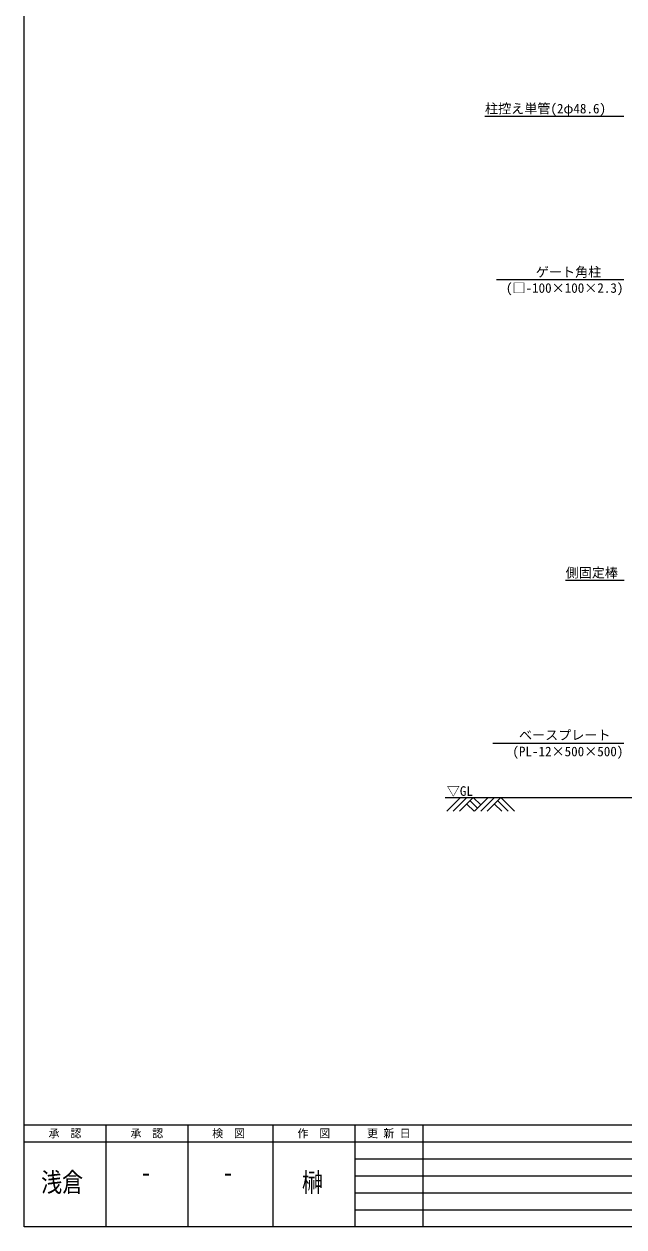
# Model space of a CAD drawing. Units: millimetres, scale not verified. Extents: x -10062 to 10062, y -16938 to 16938.
# Drawn here: x -10062 to -5663, y -16938 to -8113 of the extents above; entities that cross this region are included whole.
import ezdxf
from ezdxf.enums import TextEntityAlignment as Align

# ---------------------------------------------------------------- set-up
doc = ezdxf.new("R2010")
doc.units = ezdxf.units.MM
doc.header["$LTSCALE"] = 90
for name, color, linetype, lineweight in [('0-5_ﾍﾞｰｽﾗｲﾝ', 134, 'Continuous', 18), ('0-B_図面枠', 134, 'Continuous', 18), ('1-B_文字', 134, 'Continuous', 18)]:
    doc.layers.add(name, color=color, linetype=linetype, lineweight=lineweight)
doc.styles.add('ＭＳ ゴシック', font='')
doc.styles.get('ＭＳ ゴシック').set_extended_font_data('MS Gothic')

msp = doc.modelspace()

# ---------------------------------------------------------------- linework, layer by layer
at = {"layer": '0-5_ﾍﾞｰｽﾗｲﾝ'}
msp.add_line((-6974.01, -13787.5), (-1162.5, -13787.5), dxfattribs=at)
at = {"layer": '0-B_図面枠'}
for p, q in [((-10062.5, -16187.5), (10062.5, -16187.5)), ((-9462.5, -16187.5), (-9462.5, -16937.5)), ((-8862.5, -16187.5), (-8862.5, -16937.5)), ((-8237.5, -16187.5), (-8237.5, -16937.5)), ((-7637.5, -16187.5), (-7637.5, -16937.5)), ((-7137.5, -16187.5), (-7137.5, -16937.5)), ((-10062.5, -16312.5), (-2087.5, -16312.5)), ((-7637.5, -16437.5), (-2087.5, -16437.5)), ((-7637.5, -16562.5), (-2087.5, -16562.5)), ((-7637.5, -16687.5), (-2087.5, -16687.5)), ((-7637.5, -16812.5), (-2087.5, -16812.5))]:
    msp.add_line(p, q, dxfattribs=at)
msp.add_lwpolyline([(-10062.5, -3062.5), (10062.5, -3062.5), (10062.5, -16937.5), (-10062.5, -16937.5)], close=True, dxfattribs=at)
at = {"layer": '1-B_文字'}
for p, q in [((-6682.33, -8787.5), (-5663.65, -8787.5)), ((-6597.52, -9987.5), (-5663.45, -9987.5)), ((-6090.91, -12191.54), (-5662.64, -12191.54)), ((-6625.22, -13387.5), (-5663.55, -13387.5)), ((-6862.27, -13787.5), (-6962.5, -13887.73)), ((-6815.02, -13787.5), (-6915.25, -13887.73)), ((-6767.77, -13787.5), (-6868, -13887.73)), ((-6815.02, -13834.75), (-6762.03, -13887.73)), ((-6791.39, -13811.12), (-6737.39, -13865.12)), ((-6767.77, -13787.5), (-6713.77, -13841.5)), ((-6659.77, -13787.5), (-6760, -13887.73)), ((-6612.52, -13787.5), (-6712.75, -13887.73)), ((-6565.27, -13787.5), (-6665.5, -13887.73)), ((-6612.52, -13834.75), (-6559.53, -13887.73)), ((-6588.89, -13811.12), (-6512.28, -13887.73)), ((-6565.27, -13787.5), (-6465.03, -13887.73))]:
    msp.add_line(p, q, dxfattribs=at)

# ---------------------------------------------------------------- texts
at = {"layer": '0-B_図面枠', "style": 'ＭＳ ゴシック'}
for s, p in [('承\u3000認', (-9882.5, -16298)), ('承\u3000認', (-9282.5, -16298)), ('検\u3000図', (-8682.5, -16298)), ('作\u3000図', (-8057.5, -16298)), ('更 新 日', (-7547.5, -16298))]:
    msp.add_text(s, height=58.65, dxfattribs=at).set_placement(p, align=Align.BOTTOM_LEFT)
at = {"layer": '0-B_図面枠', "style": 'ＭＳ ゴシック', "width": 0.8}
for s, p in [('浅倉', (-9937.04, -16722.18)), ('-', (-9206.14, -16651.02)), ('-', (-8606.13, -16651.02)), ('榊', (-8024.77, -16723.89))]:
    msp.add_text(s, height=140.8, dxfattribs=at).set_placement(p, align=Align.BOTTOM_LEFT)
at = {"layer": '1-B_文字', "style": 'ＭＳ ゴシック'}
for s, p in [('柱控え単管(2φ48.6)\u3000\u3000', (-6682.33, -8789.46)), ('\u3000\u3000\u3000ゲート角柱\u3000\u3000\u3000\u3000', (-6597.52, -9988.18)), ('(□-100×100×2.3)', (-6528.84, -10105.58)), ('側固定棒', (-6090.91, -12193.93)), ('\u3000\u3000ベースプレート\u3000\u3000\u3000', (-6625.22, -13385.2)), ('(PL-12×500×500)', (-6481.21, -13505.57)), ('▽GL', (-6962.5, -13796.1))]:
    msp.add_text(s, height=70.38, dxfattribs=at).set_placement(p, align=Align.BOTTOM_LEFT)

doc.saveas('drawing.dxf')
